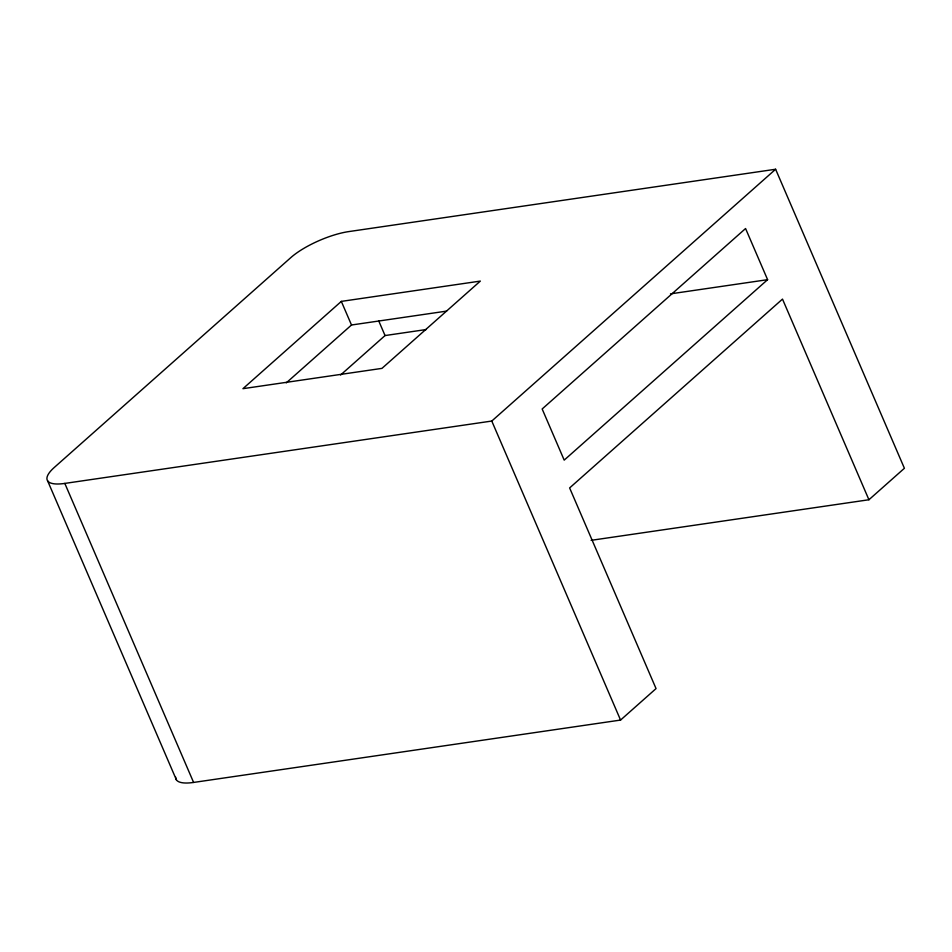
<?xml version="1.0" encoding="UTF-8"?>
<svg xmlns="http://www.w3.org/2000/svg" width="952" height="952" viewBox="0 0 952 952"><rect width="100%" height="100%" fill="white"/><g stroke="black" fill="none" stroke-linecap="round" stroke-linejoin="round"><path stroke-width="1.43" d="M341.328 301.391L242.939 388.678L381.954 368.376L480.343 281.09L341.328 301.391L351.502 325.001L286.266 382.871M340.59 375.005L385.048 335.556L426.246 329.535M775.618 169.254L348.658 231.61A44.875 13.34 -23.3 0 0 290.848 257.587L54.323 467.42A44.875 13.34 -23.3 0 0 64.819 483.414L491.779 421.046L775.618 169.254L904.4 468.277L868.926 499.752L591.121 540.331M767.598 279.674L564.191 460.125L542.164 408.979L745.571 228.528L767.598 279.674L670.494 293.859M175.715 777.26A44.875 13.34 -23.3 0 0 193.601 782.437L620.561 720.069L656.047 688.593L569.629 487.936L782.496 299.095L868.926 499.752M351.502 325.001L446.619 311.114M491.779 421.046L620.561 720.069M378.67 320.753L385.048 335.556M64.819 483.414L193.601 782.437M47.6 480.796L176.382 779.819"/></g></svg>
